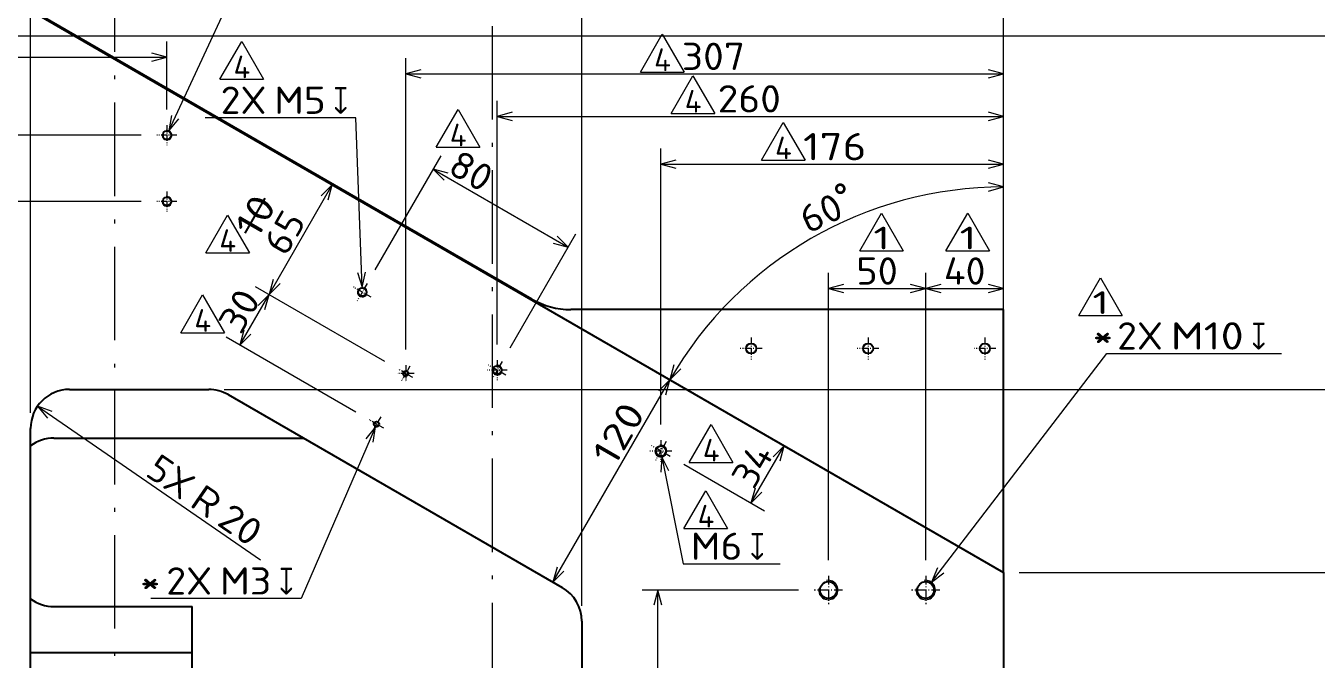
# Model space of a CAD drawing. Extents: x 0 to 1254, y -12 to 833.
# Drawn here: x 930.4 to 1096.1, y 264.2 to 345.6 of the extents above; entities that cross this region are included whole.
import ezdxf
from ezdxf.enums import TextEntityAlignment as Align

# ---------------------------------------------------------------- set-up
doc = ezdxf.new("R2010")
doc.units = 0
doc.linetypes.add('DASHDOT', pattern=[18.5, 12, -3, 0.5, -3])
doc.layers.get('0').update_dxf_attribs({"lineweight": 13})
doc.styles.add('GDT', font='gdt.shx')
doc.styles.get("Standard").update_dxf_attribs({"font": 'isocp.shx'})
doc.dimstyles.get("Standard").update_dxf_attribs({"dimtxt": 2.5, "dimasz": 2.5, "dimexe": 1.25, "dimexo": 0.625, "dimtad": 1, "dimcen": 2.5, "dimadec": 0, "dimazin": 0, "dimtfac": 1, "dimtmove": 0, "dimatfit": 0, "dimfxl": 1, "dimarcsym": 0})

# ---------------------------------------------------------------- blocks, each defined once
blk = doc.blocks.new('*D94')
at = {"color": 5, "lineweight": 13}
for p, q in [((979.119204, 304.050532), (979.119204, 341.413239)), ((1055.869197, 277.426621), (1055.869197, 341.413239)), ((979.119204, 339.413239), (1055.869197, 339.413239))]:
    blk.add_line(p, q, dxfattribs=at)
for points in [[(981.051051, 339.930877), (979.119204, 339.413239), (981.051051, 338.895601)], [(1053.937358, 338.895601), (1055.869197, 339.413239), (1053.937358, 339.930877)]]:
    blk.add_lwpolyline(points, dxfattribs=at)
at = {"color": 5, "lineweight": 13, "width": 0.854608}
blk.add_text('307', height=3.5, dxfattribs=at).set_placement((1014.555781, 339.913239), (1022.674556, 339.913239), align=Align.FIT)
blk = doc.blocks.new('*D97')
at = {"color": 7, "lineweight": 13}
blk.add_line((931.849696, 296.760285), (960.48685, 277.061799), dxfattribs=at)
blk.add_lwpolyline([(933.734713, 296.091925), (931.849696, 296.760285), (933.147986, 295.238959)], dxfattribs=at)
for s, rotation, width, p, p2 in [('5X', 325.477303, 0.953547, (945.551608, 287.94209), (950.396319, 284.609585)), ('R', 325.477261, 1.078997, (951.220217, 284.042855), (953.887179, 282.208344)), ('20', 325.47734, 0.868248, (954.711077, 281.64161), (959.122409, 278.607217))]:
    blk.add_text(s, height=3.5, rotation=rotation, dxfattribs=dict(at, width=width)).set_placement(p, p2, align=Align.FIT)
blk = doc.blocks.new('*D101')
at = {"color": 7, "lineweight": 13}
blk.add_line((1055.869197, 277.426621), (1055.869197, 326.901304), dxfattribs=at)
for points in [[(1053.937358, 324.383666), (1055.869197, 324.901304), (1053.937358, 325.418942)], [(1013.540843, 302.096352), (1013.023188, 300.164508), (1014.437419, 301.578702)]]:
    blk.add_lwpolyline(points, dxfattribs=at)
blk.add_arc((1055.869197, 275.426621), 49.474682, 90.000003, 149.999273, dxfattribs=at)
blk.add_text('%%d', height=3.5, rotation=25.510466, dxfattribs=at).set_placement((1035.302714, 321.761118))
at = {"color": 7, "lineweight": 13, "width": 0.868246}
blk.add_text('60', height=3.5, rotation=25.51051, dxfattribs=at).set_placement((1030.771998, 318.823442), (1035.604182, 321.129363), align=Align.FIT)
blk = doc.blocks.new('*D103')
at = {"color": 7, "lineweight": 13}
blk.add_line((998.022853, 274.183934), (1013.023188, 300.164508), dxfattribs=at)
for points in [[(1012.505519, 298.232661), (1013.023188, 300.164508), (1011.60895, 298.750312)], [(998.540515, 276.115781), (998.022853, 274.183934), (999.437083, 275.59813)]]:
    blk.add_lwpolyline(points, dxfattribs=at)
at = {"color": 7, "lineweight": 13, "width": 0.854609}
blk.add_text('120', height=3.5, rotation=59.999293, dxfattribs=at).set_placement((1005.929515, 288.878251), (1009.988993, 295.909274), align=Align.FIT)
blk = doc.blocks.new('*D111')
at = {"color": 7, "lineweight": 13}
for p, q in [((945.181704, 323.051621), (915.062871, 323.051621)), ((917.062869, 223.176621), (917.062869, 323.051621))]:
    blk.add_line(p, q, dxfattribs=at)
for points in [[(917.580508, 321.119769), (917.062869, 323.051621), (916.545232, 321.119769)], [(916.545232, 225.108475), (917.062869, 223.176621), (917.580508, 225.108475)]]:
    blk.add_lwpolyline(points, dxfattribs=at)
at = {"color": 7, "lineweight": 13, "width": 0.8352}
blk.add_text('399.5', height=3.5, rotation=90, dxfattribs=at).set_placement((916.562871, 285.653973), (916.562871, 297.764378), align=Align.FIT)
blk = doc.blocks.new('*D112')
at = {"color": 7, "lineweight": 13}
for p, q in [((945.181704, 331.551621), (915.062871, 331.551621)), ((917.062869, 323.051621), (917.062869, 331.551621)), ((945.181704, 323.051621), (915.062871, 323.051621))]:
    blk.add_line(p, q, dxfattribs=at)
for points in [[(917.580508, 329.61977), (917.062869, 331.551621), (916.545232, 329.61977)], [(916.545232, 324.983473), (917.062869, 323.051621), (917.580508, 324.983473)]]:
    blk.add_lwpolyline(points, dxfattribs=at)
at = {"color": 7, "lineweight": 13, "width": 0.845399}
blk.add_text('34', height=3.5, rotation=90, dxfattribs=at).set_placement((916.562871, 324.624526), (916.562871, 329.978717), align=Align.FIT)
blk = doc.blocks.new('*D113')
at = {"color": 7, "lineweight": 13}
for p, q in [((837.469203, 250.176621), (837.469203, 343.551621)), ((948.469203, 334.839122), (948.469203, 343.551621)), ((837.469203, 341.551621), (948.469203, 341.551621))]:
    blk.add_line(p, q, dxfattribs=at)
for points in [[(839.401053, 342.069259), (837.469203, 341.551621), (839.401053, 341.033983)], [(946.537352, 341.033983), (948.469203, 341.551621), (946.537352, 342.069259)]]:
    blk.add_lwpolyline(points, dxfattribs=at)
at = {"color": 7, "lineweight": 13, "width": 0.839874}
blk.add_text('444', height=3.5, dxfattribs=at).set_placement((888.90981, 342.051621), (897.028596, 342.051621), align=Align.FIT)
blk = doc.blocks.new('*D114')
at = {"color": 214, "lineweight": 13}
for p, q in [((948.732394, 332.118502), (964.719203, 366.551621)), ((964.719203, 366.551621), (985.401644, 366.551621))]:
    blk.add_line(p, q, dxfattribs=at)
blk.add_lwpolyline([(949.076419, 334.088692), (948.732394, 332.118502), (950.015422, 333.652725)], dxfattribs=at)
for s, width, p, p2 in [('2X', 0.953546, (967.071879, 367.051621), (972.952082, 367.051621)), ('M5', 0.967101, (973.952082, 367.051621), (980.560603, 367.051621))]:
    blk.add_text(s, height=3.5, dxfattribs=dict(at, width=width)).set_placement(p, p2, align=Align.FIT)
at = {"color": 214, "lineweight": 13, "style": 'GDT', "width": 0.52601}
blk.add_text('x', height=3.5, dxfattribs=at).set_placement((981.56061, 367.051621), (983.401644, 367.051621), align=Align.FIT)
blk = doc.blocks.new('*D121')
at = {"color": 7, "lineweight": 13}
for p, q in [((1029.5442, 273.176621), (1009.489199, 273.176621)), ((1011.489199, 223.176621), (1011.489199, 273.176621))]:
    blk.add_line(p, q, dxfattribs=at)
for points in [[(1012.006839, 271.244771), (1011.489199, 273.176621), (1010.97156, 271.244771)], [(1010.97156, 225.108475), (1011.489199, 223.176621), (1012.006839, 225.108475)]]:
    blk.add_lwpolyline(points, dxfattribs=at)
at = {"color": 7, "lineweight": 13, "width": 0.854609}
blk.add_text('200', height=3.5, rotation=90, dxfattribs=at).set_placement((1010.989199, 252.458489), (1010.989199, 260.577279), align=Align.FIT)
blk = doc.blocks.new('*D122')
at = {"color": 214, "lineweight": 13}
for p, q in [((1046.628886, 274.169282), (1069.104731, 303.537629)), ((1069.104731, 303.537629), (1091.538447, 303.537629))]:
    blk.add_line(p, q, dxfattribs=at)
blk.add_lwpolyline([(1047.391902, 276.01801), (1046.628886, 274.169282), (1048.214045, 275.388821)], dxfattribs=at)
for s, width, p, p2 in [('2X', 0.953544, (1070.444087, 304.037629), (1076.324275, 304.037629)), ('M10', 0.921945, (1077.32429, 304.037629), (1086.697398, 304.037629))]:
    blk.add_text(s, height=3.5, dxfattribs=dict(at, width=width)).set_placement(p, p2, align=Align.FIT)
at = {"color": 214, "lineweight": 13, "style": 'GDT', "width": 0.52601}
blk.add_text('x', height=3.5, dxfattribs=at).set_placement((1087.697413, 304.037629), (1089.538447, 304.037629), align=Align.FIT)
blk = doc.blocks.new('*D124')
at = {"color": 214, "lineweight": 13}
for p, q in [((975.220668, 294.136025), (965.717898, 272.092927)), ((965.717898, 272.092927), (946.388129, 272.092927))]:
    blk.add_line(p, q, dxfattribs=at)
blk.add_lwpolyline([(974.931231, 292.157078), (975.220668, 294.136025), (973.98054, 292.566926)], dxfattribs=at)
for s, width, p, p2 in [('2X', 0.953546, (948.388133, 272.592927), (954.268336, 272.592927)), ('M3', 0.967101, (955.268336, 272.592927), (961.876857, 272.592927))]:
    blk.add_text(s, height=3.5, dxfattribs=dict(at, width=width)).set_placement(p, p2, align=Align.FIT)
at = {"color": 214, "lineweight": 13, "style": 'GDT', "width": 0.52601}
blk.add_text('x', height=3.5, dxfattribs=at).set_placement((962.876864, 272.592927), (964.717898, 272.592927), align=Align.FIT)
blk = doc.blocks.new('*D125')
at = {"color": 5, "lineweight": 13}
for p, q in [((990.869204, 304.695899), (990.869204, 335.965699)), ((1055.869197, 311.176621), (1055.869197, 335.965699)), ((990.869204, 333.965699), (1055.869197, 333.965699))]:
    blk.add_line(p, q, dxfattribs=at)
for points in [[(992.801051, 334.483337), (990.869204, 333.965699), (992.801051, 333.448061)], [(1053.937358, 333.448061), (1055.869197, 333.965699), (1053.937358, 334.483337)]]:
    blk.add_lwpolyline(points, dxfattribs=at)
at = {"color": 5, "lineweight": 13, "width": 0.854608}
blk.add_text('260', height=3.5, dxfattribs=at).set_placement((1019.159297, 334.465699), (1027.278071, 334.465699), align=Align.FIT)
blk = doc.blocks.new('*D126')
at = {"color": 5, "lineweight": 13}
for p, q in [((975.192607, 314.255657), (983.651202, 328.905938)), ((982.651179, 327.1739), (999.97156, 317.17368)), ((992.512988, 304.255437), (1000.971583, 318.905718))]:
    blk.add_line(p, q, dxfattribs=at)
for points in [[(984.583026, 326.656237), (982.651179, 327.1739), (984.065371, 325.759668)], [(998.039714, 317.691343), (999.97156, 317.17368), (998.55736, 318.587911)]]:
    blk.add_lwpolyline(points, dxfattribs=at)
at = {"color": 5, "lineweight": 13, "width": 0.868246}
blk.add_text('80', height=3.5, rotation=329.999246, dxfattribs=at).set_placement((984.323756, 326.785561), (988.960582, 324.108407), align=Align.FIT)
blk = doc.blocks.new('*D127')
at = {"color": 214, "lineweight": 13}
for p, q in [((972.695864, 333.785981), (953.366091, 333.785981)), ((973.525019, 312.033166), (972.695864, 333.785981))]:
    blk.add_line(p, q, dxfattribs=at)
blk.add_lwpolyline([(972.934169, 313.943899), (973.525019, 312.033166), (973.968692, 313.983332)], dxfattribs=at)
for s, width, p, p2 in [('2X', 0.953546, (955.366091, 334.285981), (961.246295, 334.285981)), ('M5', 0.967101, (962.246302, 334.285981), (968.854823, 334.285981))]:
    blk.add_text(s, height=3.5, dxfattribs=dict(at, width=width)).set_placement(p, p2, align=Align.FIT)
at = {"color": 214, "lineweight": 13, "style": 'GDT', "width": 0.52601}
blk.add_text('x', height=3.5, dxfattribs=at).set_placement((969.854823, 334.285981), (971.695857, 334.285981), align=Align.FIT)
blk = doc.blocks.new('*D128')
at = {"color": 5, "lineweight": 13}
for p, q in [((1011.869204, 294.415753), (1011.869204, 329.827607)), ((1055.869197, 311.176621), (1055.869197, 329.827607)), ((1011.869204, 327.827607), (1055.869197, 327.827607))]:
    blk.add_line(p, q, dxfattribs=at)
for points in [[(1013.801051, 328.345245), (1011.869204, 327.827607), (1013.801051, 327.309969)], [(1053.937358, 327.309969), (1055.869197, 327.827607), (1053.937358, 328.345245)]]:
    blk.add_lwpolyline(points, dxfattribs=at)
at = {"color": 5, "lineweight": 13, "width": 0.854608}
blk.add_text('176', height=3.5, dxfattribs=at).set_placement((1030.13116, 328.327607), (1038.249934, 328.327607), align=Align.FIT)
blk = doc.blocks.new('*D129')
at = {"color": 5, "lineweight": 13}
for p, q in [((1023.439616, 284.335374), (1027.689707, 291.696538)), ((1014.81367, 289.315713), (1025.171656, 283.335355))]:
    blk.add_line(p, q, dxfattribs=at)
for points in [[(1027.172053, 289.764691), (1027.689707, 291.696538), (1026.275477, 290.282342)], [(1023.95727, 286.26722), (1023.439616, 284.335374), (1024.853846, 285.74957)]]:
    blk.add_lwpolyline(points, dxfattribs=at)
at = {"color": 5, "lineweight": 13, "width": 0.845399}
blk.add_text('34', height=3.5, rotation=59.99928, dxfattribs=at).set_placement((1023.793071, 285.947545), (1026.470225, 290.584378), align=Align.FIT)
blk = doc.blocks.new('*D130')
at = {"color": 214, "lineweight": 13}
for p, q in [((1012.014193, 290.2799), (1014.719203, 276.551621)), ((1014.719203, 276.551621), (1027.168772, 276.551621))]:
    blk.add_line(p, q, dxfattribs=at)
blk.add_lwpolyline([(1012.895533, 288.484563), (1012.014193, 290.2799), (1011.879794, 288.284421)], dxfattribs=at)
at = {"color": 214, "lineweight": 13, "width": 0.967101}
blk.add_text('M6', height=3.5, dxfattribs=at).set_placement((1015.719203, 277.051621), (1022.327723, 277.051621), align=Align.FIT)
at = {"color": 214, "lineweight": 13, "style": 'GDT', "width": 0.52601}
blk.add_text('x', height=3.5, dxfattribs=at).set_placement((1023.327738, 277.051621), (1025.168772, 277.051621), align=Align.FIT)
blk = doc.blocks.new('*D135')
at = {"color": 7, "lineweight": 13}
for p, q in [((925.969203, 404.926621), (925.969203, 438.551621)), ((1055.869197, 311.176621), (1055.869197, 438.551621)), ((925.969203, 436.551621), (1055.869197, 436.551621))]:
    blk.add_line(p, q, dxfattribs=at)
for points in [[(927.901053, 437.06926), (925.969203, 436.551621), (927.901053, 436.033982)], [(1053.937358, 436.033982), (1055.869197, 436.551621), (1053.937358, 437.06926)]]:
    blk.add_lwpolyline(points, dxfattribs=at)
for s, p in [('(', (982.285968, 437.051621)), (')', (997.974406, 437.051621))]:
    blk.add_text(s, height=3.5, dxfattribs=at).set_placement(p)
at = {"color": 7, "lineweight": 13, "width": 0.8352}
blk.add_text('519.6', height=3.5, dxfattribs=at).set_placement((984.864001, 437.051621), (996.974398, 437.051621), align=Align.FIT)
blk = doc.blocks.new('*D136')
at = {"color": 7, "lineweight": 13}
for p, q in [((837.469203, 225.176621), (837.469203, 428.551621)), ((930.969203, 295.926621), (930.969203, 428.551621)), ((837.469203, 426.551621), (930.969203, 426.551621))]:
    blk.add_line(p, q, dxfattribs=at)
for points in [[(839.401053, 427.06926), (837.469203, 426.551621), (839.401053, 426.033982)], [(929.037352, 426.033982), (930.969203, 426.551621), (929.037352, 427.06926)]]:
    blk.add_lwpolyline(points, dxfattribs=at)
at = {"color": 7, "lineweight": 13, "width": 0.839874}
blk.add_text('374', height=3.5, dxfattribs=at).set_placement((880.15981, 427.051621), (888.278596, 427.051621), align=Align.FIT)
blk = doc.blocks.new('*D137')
at = {"color": 7, "lineweight": 13}
for p, q in [((930.969203, 295.926621), (930.969203, 428.551621)), ((1001.719203, 271.163075), (1001.719203, 428.551621)), ((930.969203, 426.551621), (1001.719203, 426.551621))]:
    blk.add_line(p, q, dxfattribs=at)
for points in [[(932.901053, 427.06926), (930.969203, 426.551621), (932.901053, 426.033982)], [(999.787348, 426.033982), (1001.719203, 426.551621), (999.787348, 427.06926)]]:
    blk.add_lwpolyline(points, dxfattribs=at)
at = {"color": 7, "lineweight": 13, "width": 0.854609}
blk.add_text('283', height=3.5, dxfattribs=at).set_placement((962.284808, 427.051621), (970.403598, 427.051621), align=Align.FIT)
blk = doc.blocks.new('*D138')
at = {"color": 7, "lineweight": 13}
for p, q in [((1001.719203, 271.163075), (1001.719203, 428.551621)), ((1055.869197, 225.176621), (1055.869197, 428.551621)), ((1001.719203, 426.551621), (1055.869197, 426.551621))]:
    blk.add_line(p, q, dxfattribs=at)
for points in [[(1003.651057, 427.06926), (1001.719203, 426.551621), (1003.651057, 426.033982)], [(1053.937358, 426.033982), (1055.869197, 426.551621), (1053.937358, 427.06926)]]:
    blk.add_lwpolyline(points, dxfattribs=at)
for s, p in [('(', (1020.16096, 427.051621)), (')', (1035.849406, 427.051621))]:
    blk.add_text(s, height=3.5, dxfattribs=at).set_placement(p)
at = {"color": 7, "lineweight": 13, "width": 0.835201}
blk.add_text('216.6', height=3.5, dxfattribs=at).set_placement((1022.738993, 427.051621), (1034.849406, 427.051621), align=Align.FIT)
blk = doc.blocks.new('*D156')
at = {"color": 5, "lineweight": 13}
for p, q in [((961.574618, 311.1052), (969.699794, 325.17801)), ((976.456195, 302.513066), (959.842578, 312.105222))]:
    blk.add_line(p, q, dxfattribs=at)
for points in [[(969.182131, 323.246165), (969.699794, 325.17801), (968.285563, 323.763815)], [(962.09228, 313.037046), (961.574618, 311.1052), (962.988848, 312.519397)]]:
    blk.add_lwpolyline(points, dxfattribs=at)
at = {"color": 5, "lineweight": 13, "width": 0.868247}
blk.add_text('65', height=3.5, rotation=59.99927, dxfattribs=at).set_placement((963.741137, 315.857584), (966.418292, 320.494415), align=Align.FIT)
blk = doc.blocks.new('*D157')
at = {"color": 5, "lineweight": 13}
for p, q in [((976.456195, 302.513066), (959.842578, 312.105222)), ((957.824534, 304.610059), (961.574618, 311.1052)), ((972.706111, 296.017924), (956.092494, 305.610079))]:
    blk.add_line(p, q, dxfattribs=at)
for points in [[(961.056956, 309.173356), (961.574618, 311.1052), (960.160388, 309.691004)], [(958.342196, 306.541903), (957.824534, 304.610059), (959.238764, 306.024253)]]:
    blk.add_lwpolyline(points, dxfattribs=at)
at = {"color": 5, "lineweight": 13, "width": 0.868247}
blk.add_text('30', height=3.5, rotation=59.99928, dxfattribs=at).set_placement((957.942935, 305.815098), (960.620089, 310.451932), align=Align.FIT)
blk = doc.blocks.new('*D162')
at = {"color": 7, "lineweight": 13}
for p, q in [((929.369204, 344.301621), (1119.691889, 344.301621)), ((1117.691889, 261.801621), (1117.691889, 344.301621)), ((929.369204, 261.801621), (1119.691889, 261.801621))]:
    blk.add_line(p, q, dxfattribs=at)
for points in [[(1118.209529, 342.36977), (1117.691889, 344.301621), (1117.17425, 342.36977)], [(1117.17425, 263.733472), (1117.691889, 261.801621), (1118.209529, 263.733472)]]:
    blk.add_lwpolyline(points, dxfattribs=at)
at = {"color": 7, "lineweight": 13, "width": 0.854609}
blk.add_text('330', height=3.5, rotation=90, dxfattribs=at).set_placement((1117.191889, 309.992228), (1117.191889, 318.111014), align=Align.FIT)
blk = doc.blocks.new('*D166')
at = {"color": 7, "lineweight": 13}
for p, q in [((955.828746, 298.926621), (1127.854609, 298.926621)), ((1125.854609, 248.926621), (1125.854609, 298.926621)), ((998.719203, 248.926621), (1127.854609, 248.926621))]:
    blk.add_line(p, q, dxfattribs=at)
for points in [[(1126.372248, 296.994769), (1125.854609, 298.926621), (1125.33697, 296.994769)], [(1125.33697, 250.858475), (1125.854609, 248.926621), (1126.372248, 250.858475)]]:
    blk.add_lwpolyline(points, dxfattribs=at)
at = {"color": 7, "lineweight": 13, "width": 0.854609}
blk.add_text('200', height=3.5, rotation=90, dxfattribs=at).set_placement((1125.354609, 281.805016), (1125.354609, 289.923806), align=Align.FIT)
blk = doc.blocks.new('*D167')
at = {"color": 7, "lineweight": 13}
for p, q in [((927.969203, 360.558449), (1127.854609, 360.558449)), ((1125.854609, 298.926621), (1125.854609, 360.558449)), ((955.828746, 298.926621), (1127.854609, 298.926621))]:
    blk.add_line(p, q, dxfattribs=at)
for points in [[(1126.372248, 358.626599), (1125.854609, 360.558449), (1125.33697, 358.626599)], [(1125.33697, 300.858474), (1125.854609, 298.926621), (1126.372248, 300.858474)]]:
    blk.add_lwpolyline(points, dxfattribs=at)
for s, p in [(')', (1125.354609, 336.797738)), ('(', (1125.354609, 321.109299))]:
    blk.add_text(s, height=3.5, rotation=90.000003, dxfattribs=at).set_placement(p)
at = {"color": 7, "lineweight": 13, "width": 0.8352}
blk.add_text('246.5', height=3.5, rotation=90, dxfattribs=at).set_placement((1125.354609, 323.687334), (1125.354609, 335.797738), align=Align.FIT)
blk = doc.blocks.new('*D169')
at = {"color": 7, "lineweight": 13}
for p, q in [((1103.013423, 211.426621), (1103.013423, 294.170174)), ((1057.869197, 229.051621), (1105.013423, 229.051621)), ((1051.031703, 210.926621), (1105.013423, 210.926621))]:
    blk.add_line(p, q, dxfattribs=at)
blk.add_lwpolyline([(1102.495784, 230.983475), (1103.013423, 229.051621), (1103.531062, 230.983475)], dxfattribs=at)
at = {"color": 7, "lineweight": 13, "const_width": 0.5}
for points in [[(1103.263423, 210.926621, 1), (1102.763423, 210.926621)], [(1102.763423, 210.926621, 1), (1103.263423, 210.926621)]]:
    blk.add_lwpolyline(points, format="xyb", dxfattribs=at)
at = {"color": 7, "lineweight": 13}
blk.add_circle((1103.013423, 210.926621), 0.5, dxfattribs=at)
for s, p in [(')', (1102.513423, 290.592141)), ('(', (1102.513423, 277.668297))]:
    blk.add_text(s, height=3.5, rotation=90.000003, dxfattribs=at).set_placement(p)
at = {"color": 7, "lineweight": 13, "width": 0.836938}
blk.add_text('72.5', height=3.5, rotation=90, dxfattribs=at).set_placement((1102.513423, 280.246331), (1102.513423, 289.592141), align=Align.FIT)
blk = doc.blocks.new('*D171')
at = {"color": 7, "lineweight": 13}
for p, q in [((927.969203, 360.558449), (1112.234492, 360.558449)), ((1110.234492, 229.051621), (1110.234492, 360.558449)), ((1057.869197, 229.051621), (1112.234492, 229.051621))]:
    blk.add_line(p, q, dxfattribs=at)
for points in [[(1110.752131, 358.626599), (1110.234492, 360.558449), (1109.716853, 358.626599)], [(1109.716853, 230.983475), (1110.234492, 229.051621), (1110.752131, 230.983475)]]:
    blk.add_lwpolyline(points, dxfattribs=at)
for s, p in [(')', (1109.734492, 321.042446)), ('(', (1109.734492, 309.345626))]:
    blk.add_text(s, height=3.5, rotation=90.000003, dxfattribs=at).set_placement(p)
at = {"color": 7, "lineweight": 13, "width": 0.854609}
blk.add_text('526', height=3.5, rotation=90, dxfattribs=at).set_placement((1109.734492, 311.92366), (1109.734492, 320.042446), align=Align.FIT)
blk = doc.blocks.new('*D172')
at = {"color": 7, "lineweight": 13}
for p, q in [((1057.869197, 275.426621), (1135.769892, 275.426621)), ((1133.769892, 223.176621), (1133.769892, 275.426621)), ((1022.119197, 223.176621), (1135.769892, 223.176621))]:
    blk.add_line(p, q, dxfattribs=at)
for points in [[(1134.287532, 273.494771), (1133.769892, 275.426621), (1133.252253, 273.494771)], [(1133.252253, 225.108475), (1133.769892, 223.176621), (1134.287532, 225.108475)]]:
    blk.add_lwpolyline(points, dxfattribs=at)
at = {"color": 7, "lineweight": 13, "width": 0.86987}
blk.add_text('209', height=3.5, rotation=90, dxfattribs=at).set_placement((1133.269892, 245.242226), (1133.269892, 253.361016), align=Align.FIT)
blk = doc.blocks.new('*D173')
at = {"color": 7, "lineweight": 13}
for p, q in [((927.969203, 350.426621), (1135.769892, 350.426621)), ((1133.769892, 275.426621), (1133.769892, 350.426621)), ((1057.869197, 275.426621), (1135.769892, 275.426621))]:
    blk.add_line(p, q, dxfattribs=at)
for points in [[(1134.287532, 348.494769), (1133.769892, 350.426621), (1133.252253, 348.494769)], [(1133.252253, 277.358472), (1133.769892, 275.426621), (1134.287532, 277.358472)]]:
    blk.add_lwpolyline(points, dxfattribs=at)
at = {"color": 7, "lineweight": 13, "width": 0.854609}
blk.add_text('300', height=3.5, rotation=90, dxfattribs=at).set_placement((1133.269892, 308.867228), (1133.269892, 316.986014), align=Align.FIT)
blk = doc.blocks.new('*D179')
at = {"color": 7, "lineweight": 13}
for p, q in [((1045.869197, 277.001622), (1045.869197, 313.868316)), ((1055.869197, 277.426621), (1055.869197, 313.868316)), ((1045.869197, 311.868316), (1055.869197, 311.868316))]:
    blk.add_line(p, q, dxfattribs=at)
for points in [[(1047.801051, 312.385955), (1045.869197, 311.868316), (1047.801051, 311.350678)], [(1053.937358, 311.350678), (1055.869197, 311.868316), (1053.937358, 312.385955)]]:
    blk.add_lwpolyline(points, dxfattribs=at)
at = {"color": 7, "lineweight": 13, "width": 0.868247}
blk.add_text('40', height=3.5, dxfattribs=at).set_placement((1048.192103, 312.368316), (1053.54629, 312.368316), align=Align.FIT)
blk = doc.blocks.new('*D180')
at = {"color": 7, "lineweight": 13}
for p, q in [((1033.369197, 277.001622), (1033.369197, 313.868316)), ((1045.869197, 277.001622), (1045.869197, 313.868316)), ((1033.369197, 311.868316), (1045.869197, 311.868316))]:
    blk.add_line(p, q, dxfattribs=at)
for points in [[(1035.301051, 312.385955), (1033.369197, 311.868316), (1035.301051, 311.350678)], [(1043.937358, 311.350678), (1045.869197, 311.868316), (1043.937358, 312.385955)]]:
    blk.add_lwpolyline(points, dxfattribs=at)
at = {"color": 7, "lineweight": 13, "width": 0.868247}
blk.add_text('50', height=3.5, dxfattribs=at).set_placement((1036.942103, 312.368316), (1042.29629, 312.368316), align=Align.FIT)

msp = doc.modelspace()

# ---------------------------------------------------------------- linework, layer by layer
at = {"color": 7, "linetype": 'DASHDOT', "lineweight": 13}
for p, q in [((941.7585, 409.7249), (941.7585, 203.4272)), ((990.2251, 382.5516), (990.2251, 180.4918))]:
    msp.add_line(p, q, dxfattribs=at)
at = {"color": 7, "lineweight": 25}
for p, q in [((995.3123, 310.5164), (929.7512, 348.3681)), ((930.9691, 347.5398), (1055.8692, 275.4266)), ((1055.8692, 309.1766), (1000.3123, 309.1766)), ((1055.8692, 275.4265), (1055.8692, 309.1766)), ((935.9692, 298.9266), (953.8287, 298.9266)), ((956.3288, 298.2567), (999.2193, 273.4932)), ((930.9692, 253.9266), (930.9692, 293.9266)), ((933.9692, 292.6766), (965.9932, 292.6766)), ((1055.8692, 275.4266), (1055.8692, 229.0516)), ((933.9692, 271.0516), (951.7192, 271.0516)), ((951.7192, 265.1766), (951.7192, 271.0516)), ((1001.7192, 269.1631), (1001.7192, 253.9266)), ((930.9691, 265.1766), (951.7192, 265.1766)), ((930.9691, 265.1766), (951.7192, 265.1766)), ((951.7192, 262.1766), (951.7192, 265.1766))]:
    msp.add_line(p, q, dxfattribs=at)
at = {"color": 5, "lineweight": 13}
for p, q in [((955.2687, 338.7312), (958.0687, 343.5809)), ((958.0687, 343.5809), (960.8687, 338.7312)), ((1009.2567, 339.6559), (1012.0567, 344.5056)), ((1012.0567, 344.5056), (1014.8567, 339.6559)), ((955.2687, 338.7312), (960.8687, 338.7312)), ((1009.2567, 339.6559), (1014.8567, 339.6559)), ((1013.1924, 334.3274), (1015.9924, 339.1772)), ((1015.9924, 339.1772), (1018.7924, 334.3274)), ((983.0347, 329.9931), (985.8347, 334.8429)), ((985.8347, 334.8429), (988.6347, 329.9931)), ((1013.1924, 334.3274), (1018.7924, 334.3274)), ((1024.7781, 328.3428), (1027.5781, 333.1925)), ((1027.5781, 333.1925), (1030.3781, 328.3428)), ((983.0347, 329.9931), (988.6347, 329.9931)), ((1024.7781, 328.3428), (1030.3781, 328.3428)), ((953.4489, 316.4412), (956.2489, 321.291)), ((956.2489, 321.291), (959.0489, 316.4412)), ((953.4489, 316.4412), (959.0489, 316.4412)), ((950.2436, 306.1956), (953.0436, 311.0454)), ((953.0436, 311.0454), (955.8436, 306.1956)), ((950.2436, 306.1956), (955.8436, 306.1956)), ((1015.511, 289.5506), (1018.311, 294.4003)), ((1018.311, 294.4003), (1021.111, 289.5506)), ((1015.511, 289.5506), (1021.111, 289.5506)), ((1014.8384, 281.0761), (1017.6384, 285.9259)), ((1017.6384, 285.9259), (1020.4384, 281.0761)), ((1014.8384, 281.0761), (1020.4384, 281.0761))]:
    msp.add_line(p, q, dxfattribs=at)
at = {"color": 7, "linetype": 'DASHDOT', "lineweight": 13, "ltscale": 0.064375}
for p, q in [((949.7567, 331.5516), (947.1817, 331.5516)), ((948.4692, 332.8391), (948.4692, 330.2641)), ((948.4692, 324.3391), (948.4692, 321.7641)), ((949.7567, 323.0516), (947.1817, 323.0516)), ((974.6638, 310.7649), (972.4338, 312.0524)), ((974.1926, 312.5236), (972.9051, 310.2936)), ((991.9842, 300.7646), (989.7542, 302.0522)), ((991.513, 302.5234), (990.2254, 300.2934)), ((990.8692, 302.6959), (990.8692, 300.1209)), ((992.1567, 301.4084), (989.5817, 301.4084))]:
    msp.add_line(p, q, dxfattribs=at)
at = {"color": 5, "lineweight": 25}
msp.add_line((958.5076, 318.9803), (961.0972, 323.4656), dxfattribs=at)
at = {"color": 7, "lineweight": 13}
for p, q in [((1037.394, 316.7), (1040.1941, 321.5498)), ((1040.1941, 321.5498), (1042.994, 316.7)), ((1048.4636, 316.7016), (1051.2637, 321.5513)), ((1051.2637, 321.5513), (1054.0636, 316.7016)), ((1037.394, 316.7), (1042.994, 316.7)), ((1048.4636, 316.7016), (1054.0636, 316.7016)), ((1065.5061, 308.4097), (1068.3062, 313.2595)), ((1068.3062, 313.2595), (1071.1061, 308.4097)), ((1065.5061, 308.4097), (1071.1061, 308.4097))]:
    msp.add_line(p, q, dxfattribs=at)
at = {"color": 7, "linetype": 'DASHDOT', "lineweight": 13, "ltscale": 0.07}
for p, q in [((1023.4692, 305.5766), (1023.4692, 302.7766)), ((1038.4692, 305.5766), (1038.4692, 302.7766)), ((1053.4692, 305.5766), (1053.4692, 302.7766)), ((1024.8692, 304.1766), (1022.0692, 304.1766)), ((1039.8692, 304.1766), (1037.0692, 304.1766)), ((1054.8692, 304.1766), (1052.0692, 304.1766)), ((1012.5692, 292.2282), (1011.1692, 289.8033)), ((1011.8692, 292.4158), (1011.8692, 289.6157)), ((1013.2692, 291.0158), (1010.4692, 291.0158)), ((1013.0816, 290.3157), (1010.6568, 291.7158))]:
    msp.add_line(p, q, dxfattribs=at)
at = {"color": 7, "linetype": 'DASHDOT', "lineweight": 13, "ltscale": 0.05375}
for p, q in [((979.6567, 301.9065), (978.5817, 300.0446)), ((979.1192, 302.0505), (979.1192, 299.9005)), ((980.1942, 300.9755), (978.0442, 300.9755)), ((980.0502, 300.438), (978.1882, 301.513)), ((975.9066, 295.4114), (974.8316, 293.5494)), ((976.3001, 293.9429), (974.4381, 295.0179))]:
    msp.add_line(p, q, dxfattribs=at)
at = {"color": 7, "linetype": 'DASHDOT', "lineweight": 13, "ltscale": 0.09125}
for p, q in [((1033.3692, 275.0016), (1033.3692, 271.3516)), ((1045.8692, 275.0016), (1045.8692, 271.3516)), ((1035.1942, 273.1766), (1031.5442, 273.1766)), ((1047.6942, 273.1766), (1044.0442, 273.1766))]:
    msp.add_line(p, q, dxfattribs=at)
at = {"color": 7, "lineweight": 25}
for centre, radius in [((948.4692, 331.5516), 0.5375), ((948.4692, 323.0516), 0.5375), ((973.5488, 311.4086), 0.5375), ((1023.4692, 304.1766), 0.65), ((1038.4692, 304.1766), 0.65), ((1053.4692, 304.1766), 0.65), ((990.8692, 301.4084), 0.5375), ((979.1192, 300.9755), 0.325), ((975.3691, 294.4804), 0.325), ((1011.8692, 291.0158), 0.65), ((1033.3692, 273.1766), 1.075), ((1045.8692, 273.1766), 1.075)]:
    msp.add_circle(centre, radius, dxfattribs=at)
at = {"color": 7, "lineweight": 13}
for centre, radius, start, end in [((948.4692, 331.5516), 0.625, 169.999993, 100.000014), ((948.4692, 323.0516), 0.625, 169.999993, 100.000014), ((973.5488, 311.4086), 0.625, 139.999275, 69.999283), ((990.8692, 301.4084), 0.625, 169.999993, 100.000014), ((990.8692, 301.4084), 0.625, 139.999275, 69.999283), ((979.1192, 300.9755), 0.375, 139.999275, 69.999283), ((975.3691, 294.4804), 0.375, 139.999275, 69.999283), ((1011.8692, 291.0158), 0.75, 169.999993, 100.000014), ((1011.8692, 291.0158), 0.75, 139.999275, 69.999283), ((1033.3692, 273.1766), 1.25, 169.999993, 100.000014), ((1045.8692, 273.1766), 1.25, 169.999993, 100.000014)]:
    msp.add_arc(centre, radius, start, end, dxfattribs=at)
at = {"color": 7, "lineweight": 25}
for centre, radius, start, end in [((1000.3123, 319.1766), 10, 240, 270), ((935.9692, 293.9266), 5, 90, 180), ((953.8287, 293.9266), 5, 59.999272, 90), ((933.9692, 287.6766), 5, 90, 126.871476), ((933.9692, 276.0516), 5, 233.128524, 270), ((996.7192, 269.1631), 5, 0, 59.999272)]:
    msp.add_arc(centre, radius, start, end, dxfattribs=at)

# ---------------------------------------------------------------- texts
at = {"color": 5, "lineweight": 13}
for width, p, p2 in [(0.863197, (957.0187, 338.8514), (959.1717, 338.8514)), (0.8632, (1011.0067, 339.7761), (1013.1598, 339.7761)), (0.863197, (1014.9424, 334.4476), (1017.0954, 334.4476)), (0.863197, (984.7847, 330.1133), (986.9377, 330.1133)), (0.863197, (1026.5281, 328.463), (1028.6811, 328.463)), (0.863197, (955.1989, 316.5614), (957.352, 316.5614)), (0.863197, (951.9936, 306.3158), (954.1467, 306.3158)), (0.863197, (1017.261, 289.6708), (1019.4141, 289.6708)), (0.863197, (1016.5884, 281.1963), (1018.7415, 281.1963))]:
    msp.add_text('4', height=2.91, dxfattribs=dict(at, width=width)).set_placement(p, p2, align=Align.FIT)
at = {"color": 5, "lineweight": 13, "width": 0.839869}
msp.add_text('10', height=3.5, rotation=59.999273, dxfattribs=at).set_placement((960.0581, 318.0851), (962.6478, 322.5704), align=Align.FIT)
at = {"color": 7, "lineweight": 13}
for s, height, width, p, p2 in [('1', 2.91, 1.412515, (1039.144, 316.8936), (1041.2971, 316.8936)), ('1', 2.91, 1.412515, (1050.2136, 316.8951), (1052.3667, 316.8951)), ('1', 2.91, 1.412515, (1067.2561, 308.6032), (1069.4092, 308.6032)), ('*', 3.5, 1.1952, (1067.3093, 304.1514), (1069.8989, 304.1514)), ('*', 3.5, 1.195198, (945.0302, 272.5751), (947.6198, 272.5751))]:
    msp.add_text(s, height=height, dxfattribs=dict(at, width=width)).set_placement(p, p2, align=Align.FIT)

# ---------------------------------------------------------------- dimensions: what is measured, and where the dimension line sits
at = {"lineweight": 0}
for base, p1, p2, angle, picture, middle in [((925.9692, 436.5516), (1055.8692, 309.1766), (925.9692, 402.9266), 180, '*D135', (990.9192, 436.5516)), ((1001.7192, 426.5516), (1055.8692, 223.1766), (1001.7192, 269.1631), 180, '*D138', (1028.7942, 426.5516)), ((1125.8546, 298.9266), (925.9692, 360.5585), (953.8287, 298.9266), 270, '*D167', (1125.8546, 329.7425)), ((1110.2345, 229.0516), (925.9692, 360.5585), (1055.8692, 229.0516), 270, '*D171', (1110.2345, 315.9831)), ((1103.0134, 210.9266), (1055.8692, 229.0516), (1049.0317, 210.9266), 270, '*D169', (1103.0134, 284.9192))]:
    dim = msp.add_linear_dim(base=base, p1=p1, p2=p2, angle=angle, text='(<>)', dimstyle='STANDARD', override={"dimlfac": 4}, dxfattribs=at)
    dim.commit()
    dim.dimension.update_dxf_attribs({"geometry": picture, "text_midpoint": middle, "dimtype": 160})
for base, p1, p2, angle, picture, middle, dimtype in [((837.4692, 426.5516), (930.9692, 293.9266), (837.4692, 223.1766), 180, '*D136', (884.2192, 426.5516), 160), ((930.9692, 426.5516), (1001.7192, 269.1631), (930.9692, 293.9266), 180, '*D137', (966.3442, 426.5516), 160), ((1133.7699, 275.4266), (925.9692, 350.4266), (1055.8692, 275.4266), 270, '*D173', (1133.7699, 312.9266), 160), ((1117.6919, 261.8016), (927.3692, 344.3016), (927.3692, 261.8016), 270, '*D162', (1117.6919, 314.0516), 161), ((917.0629, 323.0516), (947.1817, 331.5516), (947.1817, 323.0516), 270, '*D112', (917.0629, 327.3016), 161), ((999.9716, 317.1737), (974.1926, 312.5236), (991.513, 302.5234), 329.999272, '*D126', (986.3922, 325.014), 161), ((969.6998, 325.178), (978.1882, 301.513), (967.5347, 326.428), 59.999272, '*D156', (965.5127, 317.926), 160), ((917.0629, 223.1766), (947.1817, 323.0516), (914.5629, 223.1766), 270, '*D111', (917.0629, 291.7092), 160), ((1045.8692, 311.8683), (1033.3692, 275.0016), (1045.8692, 275.0016), 0, '*D180', (1039.6192, 311.8683), 161), ((961.5746, 311.1052), (974.4381, 295.0179), (978.1882, 301.513), 59.999276, '*D157', (959.7145, 307.8835), 161), ((998.0229, 274.1839), (1015.1882, 298.9145), (1000.1879, 272.9339), 239.999272, '*D103', (1008.3923, 292.1438), 161), ((1125.8546, 248.9266), (953.8287, 298.9266), (996.7192, 248.9266), 270, '*D166', (1125.8546, 285.8644), 160), ((1023.4396, 284.3354), (1029.8548, 290.4465), (1013.0816, 290.3157), 239.999272, '*D129', (1025.5647, 288.016), 160), ((1133.7699, 223.1766), (1055.8692, 275.4266), (1020.1192, 223.1766), 270, '*D172', (1133.7699, 249.3016), 160), ((1011.4892, 223.1766), (1031.5442, 273.1766), (1013.9892, 223.1766), 270, '*D121', (1011.4892, 256.5179), 160)]:
    dim = msp.add_linear_dim(base=base, p1=p1, p2=p2, angle=angle, dimstyle='STANDARD', override={"dimlfac": 4}, dxfattribs=at)
    dim.commit()
    dim.dimension.update_dxf_attribs({"geometry": picture, "text_midpoint": middle, "dimtype": dimtype})
for p1, p2, text, picture, middle in [((948.206, 330.9847), (948.7324, 332.1185), '2XM5<DEPTH>', '*D114', (967.4437, 372.4198)), ((973.5726, 310.7841), (973.525, 312.0332), '2XM5<DEPTH>', '*D127', (972.5969, 336.3815)), ((1045.1095, 272.184), (1046.6289, 274.1693), '2XM10<DEPTH>', '*D122', (1074.2117, 310.2108)), ((975.5176, 294.8248), (975.2207, 294.136), '2XM3<DEPTH>', '*D124', (965.0995, 270.6585)), ((1011.7242, 291.7516), (1012.0142, 290.2799), 'M6<><DEPTH>', '*D130', (1014.5064, 277.6317))]:
    dim = msp.add_diameter_dim_2p(p1=p1, p2=p2, text=text, dimstyle='STANDARD', override={"dimlfac": 4}, dxfattribs=at)
    dim.commit()
    dim.dimension.update_dxf_attribs({"geometry": picture, "text_midpoint": middle, "dimtype": 163})
for base, p1, p2, picture, middle in [((948.4692, 341.5516), (837.4692, 248.1766), (948.4692, 332.8391), '*D113', (892.9692, 341.5516)), ((1055.8692, 339.4132), (979.1192, 302.0505), (1055.8692, 275.4266), '*D94', (1018.6152, 339.4132)), ((1055.8692, 333.9657), (990.8692, 302.6959), (1055.8692, 309.1766), '*D125', (1023.2187, 333.9657)), ((1055.8692, 327.8276), (1011.8692, 292.4158), (1055.8692, 309.1766), '*D128', (1034.1906, 327.8276)), ((1055.8692, 311.8683), (1045.8692, 275.0016), (1055.8692, 275.4266), '*D179', (1050.8692, 311.8683))]:
    dim = msp.add_linear_dim(base=base, p1=p1, p2=p2, dimstyle='STANDARD', override={"dimlfac": 4}, dxfattribs=at)
    dim.commit()
    dim.dimension.update_dxf_attribs({"geometry": picture, "text_midpoint": middle, "dimtype": 160})
dim = msp.add_angular_dim_2l(base=(1038.9481, 321.9177), line1=((1055.8692, 263.058), (1055.8692, 275.4266)), line2=((1055.8692, 275.4266), (1015.1882, 298.9145)), dimstyle='STANDARD', dxfattribs=at)
dim.commit()
dim.dimension.update_dxf_attribs({"geometry": '*D101', "text_midpoint": (1034.5616, 320.0779), "dimtype": 162})
dim = msp.add_radius_dim(center=(935.9692, 293.9266), mpoint=(931.8497, 296.7603), text='5X<>', dimstyle='STANDARD', override={"dimlfac": 4}, dxfattribs=at)
dim.commit()
dim.dimension.update_dxf_attribs({"geometry": '*D97', "text_midpoint": (952.0536, 282.8627), "dimtype": 164})

doc.saveas('drawing.dxf')
